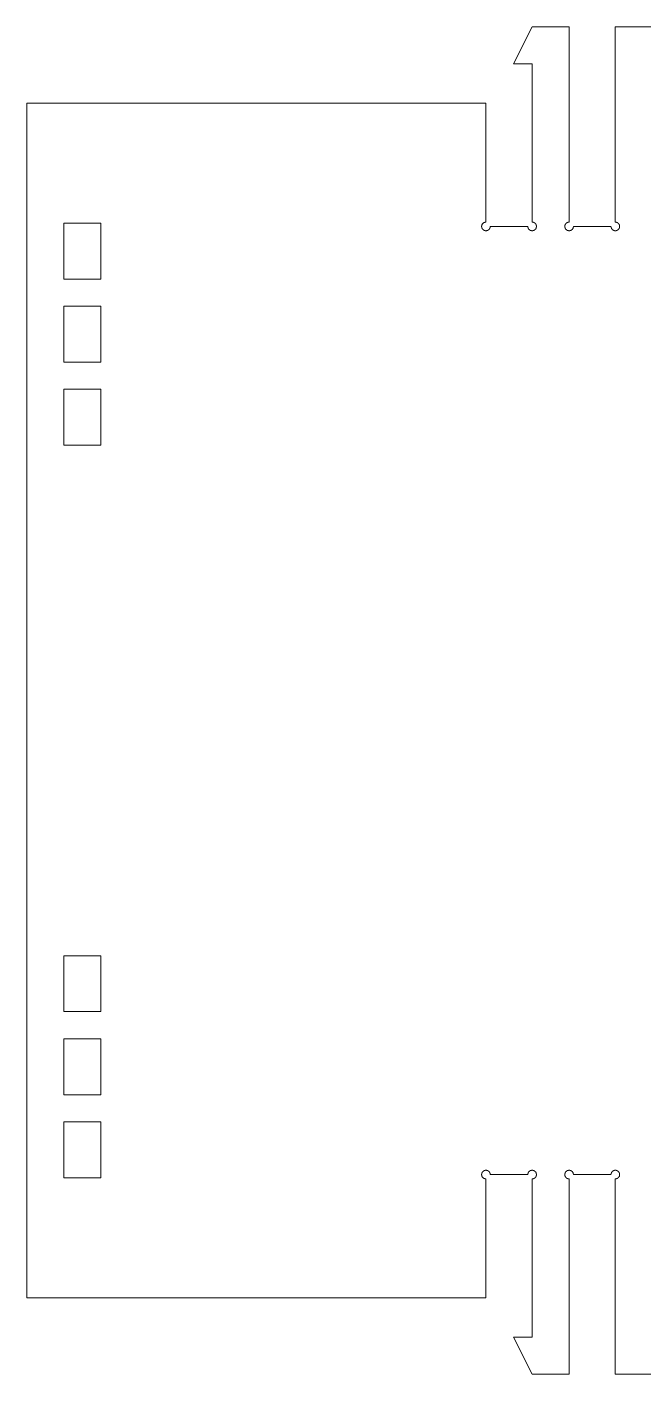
# Model space of a CAD drawing. Header units: millimetres. Extents: x 555 to 783, y 300 to 593.
# Drawn here: x 619.1 to 669.1, y 483.6 to 593 of the extents above; entities that cross this region are included whole.
import ezdxf

# ---------------------------------------------------------------- set-up
doc = ezdxf.new("R2010")
doc.units = ezdxf.units.MM
doc.header["$MEASUREMENT"] = 0
doc.layers.add('2d laser', color=18, linetype='Continuous', true_color=0x000000)

msp = doc.modelspace()

# ---------------------------------------------------------------- linework, layer by layer
at = {"layer": '2d laser', "lineweight": 0}
for points in [[(660.08, 593.04), (658.58, 590.04)], [(663.08, 593.04), (660.08, 593.04)], [(663.08, 586.84), (663.08, 593.04)], [(671.33, 593.04), (666.83, 593.04)], [(666.83, 593.04), (666.83, 586.84)], [(658.58, 590.04), (660.08, 590.04)], [(660.08, 590.04), (660.08, 586.84)], [(656.33, 586.84), (619.08, 586.84)], [(619.08, 586.84), (619.08, 489.84)], [(656.33, 577.19), (656.33, 586.84)], [(660.08, 586.84), (660.08, 577.19)], [(663.08, 577.19), (663.08, 586.84)], [(666.83, 586.84), (666.83, 577.19)], [(622.08, 572.57), (622.08, 577.11)], [(622.08, 577.11), (625.08, 577.11)], [(625.08, 577.11), (625.08, 572.57)], [(656.68, 576.84), (656.68, 576.83), (656.68, 576.82), (656.68, 576.82), (656.68, 576.81), (656.68, 576.8), (656.68, 576.8), (656.68, 576.79), (656.68, 576.78), (656.68, 576.78), (656.68, 576.77), (656.67, 576.77), (656.67, 576.76), (656.67, 576.75), (656.67, 576.75), (656.67, 576.74), (656.67, 576.73), (656.66, 576.73), (656.66, 576.72), (656.66, 576.72), (656.66, 576.71), (656.66, 576.7), (656.65, 576.7), (656.65, 576.69), (656.65, 576.69), (656.64, 576.68), (656.64, 576.67), (656.64, 576.67), (656.63, 576.66), (656.63, 576.66), (656.63, 576.65), (656.62, 576.65), (656.62, 576.64), (656.62, 576.63), (656.61, 576.63), (656.61, 576.62), (656.6, 576.62), (656.6, 576.61), (656.6, 576.61), (656.59, 576.6), (656.59, 576.6), (656.58, 576.59), (656.58, 576.59), (656.57, 576.58), (656.57, 576.58), (656.56, 576.58), (656.56, 576.57), (656.55, 576.57), (656.55, 576.56), (656.54, 576.56), (656.54, 576.56), (656.53, 576.55), (656.53, 576.55), (656.52, 576.55), (656.52, 576.54), (656.51, 576.54), (656.51, 576.54), (656.5, 576.53), (656.49, 576.53), (656.49, 576.53), (656.48, 576.52), (656.48, 576.52), (656.47, 576.52), (656.46, 576.51), (656.45, 576.51), (656.44, 576.51), (656.44, 576.51), (656.43, 576.5), (656.43, 576.5), (656.42, 576.5), (656.41, 576.5), (656.41, 576.5), (656.4, 576.5), (656.4, 576.5), (656.39, 576.49), (656.38, 576.49), (656.38, 576.49), (656.37, 576.49), (656.36, 576.49), (656.36, 576.49), (656.35, 576.49), (656.34, 576.49), (656.34, 576.49), (656.33, 576.49), (656.32, 576.49), (656.32, 576.49), (656.31, 576.49), (656.3, 576.49), (656.3, 576.49), (656.29, 576.49), (656.28, 576.49), (656.28, 576.49), (656.27, 576.5), (656.26, 576.5), (656.26, 576.5), (656.25, 576.5), (656.25, 576.5), (656.24, 576.5), (656.23, 576.5), (656.23, 576.51), (656.22, 576.51), (656.21, 576.51), (656.21, 576.51), (656.2, 576.52), (656.2, 576.52), (656.19, 576.52), (656.18, 576.52), (656.18, 576.53), (656.17, 576.53), (656.17, 576.53), (656.16, 576.54), (656.15, 576.54), (656.15, 576.54), (656.14, 576.55), (656.14, 576.55), (656.13, 576.55), (656.13, 576.56), (656.12, 576.56), (656.12, 576.56), (656.11, 576.57), (656.11, 576.57), (656.1, 576.58), (656.1, 576.58), (656.09, 576.58), (656.09, 576.59), (656.08, 576.6), (656.07, 576.61), (656.07, 576.61), (656.06, 576.62), (656.06, 576.62), (656.06, 576.62), (656.05, 576.63), (656.05, 576.63), (656.05, 576.64), (656.04, 576.65), (656.04, 576.65), (656.03, 576.66), (656.03, 576.66), (656.03, 576.67), (656.03, 576.67), (656.02, 576.68), (656.02, 576.68), (656.02, 576.69), (656.01, 576.7), (656.01, 576.7), (656.01, 576.71), (656.01, 576.71), (656, 576.72), (656, 576.73), (656, 576.73), (656, 576.74), (656, 576.75), (655.99, 576.75), (655.99, 576.76), (655.99, 576.77), (655.99, 576.77), (655.99, 576.78), (655.99, 576.78), (655.99, 576.79), (655.99, 576.8), (655.98, 576.8), (655.98, 576.81), (655.98, 576.82), (655.98, 576.82), (655.98, 576.83), (655.98, 576.84), (655.98, 576.84), (655.98, 576.85), (655.98, 576.86), (655.98, 576.86), (655.98, 576.87), (655.98, 576.88), (655.99, 576.88), (655.99, 576.89), (655.99, 576.9), (655.99, 576.9), (655.99, 576.91), (655.99, 576.91), (655.99, 576.92), (655.99, 576.93), (656, 576.93), (656, 576.94), (656, 576.94), (656, 576.95), (656, 576.96), (656.01, 576.96), (656.01, 576.97), (656.01, 576.98), (656.02, 576.99), (656.02, 577), (656.02, 577), (656.03, 577.01), (656.03, 577.01), (656.03, 577.02), (656.03, 577.02), (656.04, 577.03), (656.04, 577.03), (656.05, 577.04), (656.05, 577.04), (656.05, 577.05), (656.06, 577.06), (656.06, 577.06), (656.07, 577.07), (656.07, 577.07), (656.07, 577.07), (656.08, 577.08), (656.08, 577.08), (656.09, 577.09), (656.09, 577.09), (656.1, 577.1), (656.1, 577.1), (656.11, 577.11), (656.11, 577.11), (656.12, 577.12), (656.12, 577.12), (656.13, 577.12), (656.13, 577.13), (656.14, 577.13), (656.14, 577.13), (656.15, 577.14), (656.16, 577.14), (656.16, 577.14), (656.17, 577.15), (656.17, 577.15), (656.18, 577.15), (656.18, 577.16), (656.19, 577.16), (656.2, 577.16), (656.2, 577.16), (656.21, 577.17), (656.21, 577.17), (656.22, 577.17), (656.23, 577.17), (656.23, 577.18), (656.24, 577.18), (656.25, 577.18), (656.25, 577.18), (656.26, 577.18), (656.26, 577.18), (656.27, 577.18), (656.28, 577.19), (656.28, 577.19), (656.29, 577.19), (656.3, 577.19), (656.3, 577.19), (656.31, 577.19), (656.31, 577.19), (656.32, 577.19), (656.33, 577.19)], [(659.73, 576.84), (656.68, 576.84)], [(660.08, 577.19), (660.1, 577.19), (660.1, 577.19), (660.11, 577.19), (660.11, 577.19), (660.12, 577.19), (660.13, 577.19), (660.13, 577.19), (660.14, 577.19), (660.14, 577.18), (660.15, 577.18), (660.16, 577.18), (660.16, 577.18), (660.17, 577.18), (660.18, 577.18), (660.18, 577.18), (660.19, 577.17), (660.19, 577.17), (660.2, 577.17), (660.21, 577.17), (660.21, 577.16), (660.22, 577.16), (660.23, 577.16), (660.23, 577.16), (660.24, 577.15), (660.24, 577.15), (660.25, 577.15), (660.25, 577.14), (660.26, 577.14), (660.27, 577.14), (660.27, 577.13), (660.28, 577.13), (660.28, 577.13), (660.29, 577.12), (660.29, 577.12), (660.3, 577.12), (660.3, 577.11), (660.31, 577.11), (660.31, 577.1), (660.32, 577.1), (660.32, 577.09), (660.33, 577.09), (660.33, 577.08), (660.34, 577.08), (660.34, 577.07), (660.35, 577.07), (660.35, 577.07), (660.35, 577.06), (660.36, 577.06), (660.36, 577.05), (660.37, 577.04), (660.37, 577.04), (660.37, 577.03), (660.38, 577.03), (660.38, 577.02), (660.38, 577.02), (660.39, 577.01), (660.39, 577.01), (660.39, 577), (660.4, 577), (660.4, 576.99), (660.4, 576.98), (660.41, 576.97), (660.41, 576.96), (660.41, 576.96), (660.41, 576.95), (660.42, 576.94), (660.42, 576.94), (660.42, 576.93), (660.42, 576.93), (660.42, 576.92), (660.42, 576.91), (660.43, 576.91), (660.43, 576.9), (660.43, 576.9), (660.43, 576.89), (660.43, 576.88), (660.43, 576.88), (660.43, 576.87), (660.43, 576.86), (660.43, 576.86), (660.43, 576.85), (660.43, 576.84), (660.43, 576.84), (660.43, 576.83), (660.43, 576.82), (660.43, 576.82), (660.43, 576.81), (660.43, 576.8), (660.43, 576.8), (660.43, 576.79), (660.43, 576.78), (660.43, 576.78), (660.43, 576.77), (660.42, 576.77), (660.42, 576.76), (660.42, 576.75), (660.42, 576.75), (660.42, 576.74), (660.42, 576.73), (660.41, 576.73), (660.41, 576.72), (660.41, 576.71), (660.41, 576.71), (660.4, 576.7), (660.4, 576.7), (660.4, 576.69), (660.4, 576.68), (660.39, 576.68), (660.39, 576.67), (660.39, 576.67), (660.38, 576.66), (660.38, 576.66), (660.38, 576.65), (660.37, 576.65), (660.37, 576.64), (660.37, 576.63), (660.36, 576.63), (660.36, 576.62), (660.36, 576.62), (660.35, 576.62), (660.35, 576.61), (660.34, 576.61), (660.34, 576.6), (660.33, 576.59), (660.32, 576.58), (660.32, 576.58), (660.31, 576.58), (660.31, 576.57), (660.3, 576.57), (660.3, 576.56), (660.29, 576.56), (660.29, 576.56), (660.28, 576.55), (660.28, 576.55), (660.27, 576.55), (660.27, 576.54), (660.26, 576.54), (660.26, 576.54), (660.25, 576.53), (660.24, 576.53), (660.24, 576.53), (660.23, 576.52), (660.23, 576.52), (660.22, 576.52), (660.21, 576.52), (660.21, 576.51), (660.2, 576.51), (660.2, 576.51), (660.19, 576.51), (660.18, 576.5), (660.18, 576.5), (660.17, 576.5), (660.16, 576.5), (660.16, 576.5), (660.15, 576.5), (660.14, 576.5), (660.14, 576.49), (660.13, 576.49), (660.13, 576.49), (660.12, 576.49), (660.11, 576.49), (660.11, 576.49), (660.1, 576.49), (660.09, 576.49), (660.09, 576.49), (660.08, 576.49), (660.07, 576.49), (660.07, 576.49), (660.06, 576.49), (660.05, 576.49), (660.05, 576.49), (660.04, 576.49), (660.03, 576.49), (660.03, 576.49), (660.02, 576.5), (660.01, 576.5), (660.01, 576.5), (660, 576.5), (660, 576.5), (659.99, 576.5), (659.98, 576.5), (659.98, 576.51), (659.97, 576.51), (659.97, 576.51), (659.96, 576.51), (659.95, 576.52), (659.94, 576.52), (659.93, 576.52), (659.93, 576.53), (659.92, 576.53), (659.92, 576.53), (659.91, 576.54), (659.9, 576.54), (659.9, 576.54), (659.89, 576.55), (659.89, 576.55), (659.88, 576.55), (659.88, 576.56), (659.87, 576.56), (659.87, 576.56), (659.86, 576.57), (659.86, 576.57), (659.85, 576.58), (659.85, 576.58), (659.84, 576.58), (659.84, 576.59), (659.83, 576.59), (659.83, 576.6), (659.82, 576.6), (659.82, 576.61), (659.82, 576.61), (659.81, 576.62), (659.81, 576.62), (659.8, 576.63), (659.8, 576.63), (659.8, 576.64), (659.79, 576.65), (659.79, 576.65), (659.78, 576.66), (659.78, 576.66), (659.78, 576.67), (659.77, 576.67), (659.77, 576.68), (659.77, 576.69), (659.77, 576.69), (659.76, 576.7), (659.76, 576.7), (659.76, 576.71), (659.76, 576.72), (659.75, 576.72), (659.75, 576.73), (659.75, 576.73), (659.75, 576.74), (659.75, 576.75), (659.74, 576.75), (659.74, 576.76), (659.74, 576.77), (659.74, 576.77), (659.74, 576.78), (659.74, 576.78), (659.74, 576.79), (659.74, 576.8), (659.73, 576.8), (659.73, 576.81), (659.73, 576.82), (659.73, 576.82), (659.73, 576.83), (659.73, 576.84)], [(663.43, 576.84), (663.43, 576.83), (663.43, 576.82), (663.43, 576.82), (663.43, 576.81), (663.43, 576.8), (663.43, 576.8), (663.43, 576.79), (663.43, 576.78), (663.43, 576.78), (663.43, 576.77), (663.42, 576.77), (663.42, 576.76), (663.42, 576.75), (663.42, 576.75), (663.42, 576.74), (663.42, 576.73), (663.41, 576.73), (663.41, 576.72), (663.41, 576.72), (663.41, 576.71), (663.41, 576.7), (663.4, 576.7), (663.4, 576.69), (663.4, 576.69), (663.39, 576.68), (663.39, 576.67), (663.39, 576.67), (663.38, 576.66), (663.38, 576.66), (663.38, 576.65), (663.37, 576.65), (663.37, 576.64), (663.37, 576.63), (663.36, 576.63), (663.36, 576.62), (663.35, 576.62), (663.35, 576.61), (663.35, 576.61), (663.34, 576.6), (663.34, 576.6), (663.33, 576.59), (663.33, 576.59), (663.32, 576.58), (663.32, 576.58), (663.31, 576.58), (663.31, 576.57), (663.3, 576.57), (663.3, 576.56), (663.29, 576.56), (663.29, 576.56), (663.28, 576.55), (663.28, 576.55), (663.27, 576.55), (663.27, 576.54), (663.26, 576.54), (663.26, 576.54), (663.25, 576.53), (663.24, 576.53), (663.24, 576.53), (663.23, 576.52), (663.23, 576.52), (663.22, 576.52), (663.21, 576.51), (663.2, 576.51), (663.19, 576.51), (663.19, 576.51), (663.18, 576.5), (663.18, 576.5), (663.17, 576.5), (663.16, 576.5), (663.16, 576.5), (663.15, 576.5), (663.15, 576.5), (663.14, 576.49), (663.13, 576.49), (663.13, 576.49), (663.12, 576.49), (663.11, 576.49), (663.11, 576.49), (663.1, 576.49), (663.09, 576.49), (663.09, 576.49), (663.08, 576.49), (663.07, 576.49), (663.07, 576.49), (663.06, 576.49), (663.05, 576.49), (663.05, 576.49), (663.04, 576.49), (663.03, 576.49), (663.03, 576.49), (663.02, 576.5), (663.01, 576.5), (663.01, 576.5), (663, 576.5), (663, 576.5), (662.99, 576.5), (662.98, 576.5), (662.98, 576.51), (662.97, 576.51), (662.96, 576.51), (662.96, 576.51), (662.95, 576.52), (662.95, 576.52), (662.94, 576.52), (662.93, 576.52), (662.93, 576.53), (662.92, 576.53), (662.92, 576.53), (662.91, 576.54), (662.9, 576.54), (662.9, 576.54), (662.89, 576.55), (662.89, 576.55), (662.88, 576.55), (662.88, 576.56), (662.87, 576.56), (662.87, 576.56), (662.86, 576.57), (662.86, 576.57), (662.85, 576.58), (662.85, 576.58), (662.84, 576.58), (662.84, 576.59), (662.83, 576.6), (662.82, 576.61), (662.82, 576.61), (662.81, 576.62), (662.81, 576.62), (662.81, 576.62), (662.8, 576.63), (662.8, 576.63), (662.8, 576.64), (662.79, 576.65), (662.79, 576.65), (662.78, 576.66), (662.78, 576.66), (662.78, 576.67), (662.78, 576.67), (662.77, 576.68), (662.77, 576.68), (662.77, 576.69), (662.76, 576.7), (662.76, 576.7), (662.76, 576.71), (662.76, 576.71), (662.75, 576.72), (662.75, 576.73), (662.75, 576.73), (662.75, 576.74), (662.75, 576.75), (662.74, 576.75), (662.74, 576.76), (662.74, 576.77), (662.74, 576.77), (662.74, 576.78), (662.74, 576.78), (662.74, 576.79), (662.74, 576.8), (662.73, 576.8), (662.73, 576.81), (662.73, 576.82), (662.73, 576.82), (662.73, 576.83), (662.73, 576.84), (662.73, 576.84), (662.73, 576.85), (662.73, 576.86), (662.73, 576.86), (662.73, 576.87), (662.73, 576.88), (662.74, 576.88), (662.74, 576.89), (662.74, 576.9), (662.74, 576.9), (662.74, 576.91), (662.74, 576.91), (662.74, 576.92), (662.74, 576.93), (662.75, 576.93), (662.75, 576.94), (662.75, 576.94), (662.75, 576.95), (662.75, 576.96), (662.76, 576.96), (662.76, 576.97), (662.76, 576.98), (662.77, 576.99), (662.77, 577), (662.77, 577), (662.78, 577.01), (662.78, 577.01), (662.78, 577.02), (662.78, 577.02), (662.79, 577.03), (662.79, 577.03), (662.8, 577.04), (662.8, 577.04), (662.8, 577.05), (662.81, 577.06), (662.81, 577.06), (662.82, 577.07), (662.82, 577.07), (662.82, 577.07), (662.83, 577.08), (662.83, 577.08), (662.84, 577.09), (662.84, 577.09), (662.85, 577.1), (662.85, 577.1), (662.86, 577.11), (662.86, 577.11), (662.87, 577.12), (662.87, 577.12), (662.88, 577.12), (662.88, 577.13), (662.89, 577.13), (662.89, 577.13), (662.9, 577.14), (662.91, 577.14), (662.91, 577.14), (662.92, 577.15), (662.92, 577.15), (662.93, 577.15), (662.93, 577.16), (662.94, 577.16), (662.95, 577.16), (662.95, 577.16), (662.96, 577.17), (662.96, 577.17), (662.97, 577.17), (662.98, 577.17), (662.98, 577.18), (662.99, 577.18), (663, 577.18), (663, 577.18), (663.01, 577.18), (663.01, 577.18), (663.02, 577.18), (663.03, 577.19), (663.03, 577.19), (663.04, 577.19), (663.05, 577.19), (663.05, 577.19), (663.06, 577.19), (663.06, 577.19), (663.07, 577.19), (663.08, 577.19)], [(666.48, 576.84), (663.43, 576.84)], [(666.83, 577.19), (666.85, 577.19), (666.85, 577.19), (666.86, 577.19), (666.86, 577.19), (666.87, 577.19), (666.88, 577.19), (666.88, 577.19), (666.89, 577.19), (666.89, 577.18), (666.9, 577.18), (666.91, 577.18), (666.91, 577.18), (666.92, 577.18), (666.93, 577.18), (666.93, 577.18), (666.94, 577.17), (666.94, 577.17), (666.95, 577.17), (666.96, 577.17), (666.96, 577.16), (666.97, 577.16), (666.98, 577.16), (666.98, 577.16), (666.99, 577.15), (666.99, 577.15), (667, 577.15), (667, 577.14), (667.01, 577.14), (667.02, 577.14), (667.02, 577.13), (667.03, 577.13), (667.03, 577.13), (667.04, 577.12), (667.04, 577.12), (667.05, 577.12), (667.05, 577.11), (667.06, 577.11), (667.06, 577.1), (667.07, 577.1), (667.07, 577.09), (667.08, 577.09), (667.08, 577.08), (667.09, 577.08), (667.09, 577.07), (667.1, 577.07), (667.1, 577.07), (667.1, 577.06), (667.11, 577.06), (667.11, 577.05), (667.12, 577.04), (667.12, 577.04), (667.12, 577.03), (667.13, 577.03), (667.13, 577.02), (667.13, 577.02), (667.14, 577.01), (667.14, 577.01), (667.14, 577), (667.15, 577), (667.15, 576.99), (667.15, 576.98), (667.16, 576.97), (667.16, 576.96), (667.16, 576.96), (667.16, 576.95), (667.17, 576.94), (667.17, 576.94), (667.17, 576.93), (667.17, 576.93), (667.17, 576.92), (667.17, 576.91), (667.18, 576.91), (667.18, 576.9), (667.18, 576.9), (667.18, 576.89), (667.18, 576.88), (667.18, 576.88), (667.18, 576.87), (667.18, 576.86), (667.18, 576.86), (667.18, 576.85), (667.18, 576.84), (667.18, 576.84), (667.18, 576.83), (667.18, 576.82), (667.18, 576.82), (667.18, 576.81), (667.18, 576.8), (667.18, 576.8), (667.18, 576.79), (667.18, 576.78), (667.18, 576.78), (667.18, 576.77), (667.17, 576.77), (667.17, 576.76), (667.17, 576.75), (667.17, 576.75), (667.17, 576.74), (667.17, 576.73), (667.16, 576.73), (667.16, 576.72), (667.16, 576.71), (667.16, 576.71), (667.15, 576.7), (667.15, 576.7), (667.15, 576.69), (667.15, 576.68), (667.14, 576.68), (667.14, 576.67), (667.14, 576.67), (667.13, 576.66), (667.13, 576.66), (667.13, 576.65), (667.12, 576.65), (667.12, 576.64), (667.12, 576.63), (667.11, 576.63), (667.11, 576.62), (667.11, 576.62), (667.1, 576.62), (667.1, 576.61), (667.09, 576.61), (667.09, 576.6), (667.08, 576.59), (667.07, 576.58), (667.07, 576.58), (667.06, 576.58), (667.06, 576.57), (667.05, 576.57), (667.05, 576.56), (667.04, 576.56), (667.04, 576.56), (667.03, 576.55), (667.03, 576.55), (667.02, 576.55), (667.02, 576.54), (667.01, 576.54), (667.01, 576.54), (667, 576.53), (666.99, 576.53), (666.99, 576.53), (666.98, 576.52), (666.98, 576.52), (666.97, 576.52), (666.96, 576.52), (666.96, 576.51), (666.95, 576.51), (666.95, 576.51), (666.94, 576.51), (666.93, 576.5), (666.93, 576.5), (666.92, 576.5), (666.91, 576.5), (666.91, 576.5), (666.9, 576.5), (666.89, 576.5), (666.89, 576.49), (666.88, 576.49), (666.88, 576.49), (666.87, 576.49), (666.86, 576.49), (666.86, 576.49), (666.85, 576.49), (666.84, 576.49), (666.84, 576.49), (666.83, 576.49), (666.82, 576.49), (666.82, 576.49), (666.81, 576.49), (666.8, 576.49), (666.8, 576.49), (666.79, 576.49), (666.78, 576.49), (666.78, 576.49), (666.77, 576.5), (666.76, 576.5), (666.76, 576.5), (666.75, 576.5), (666.75, 576.5), (666.74, 576.5), (666.73, 576.5), (666.73, 576.51), (666.72, 576.51), (666.72, 576.51), (666.71, 576.51), (666.7, 576.52), (666.69, 576.52), (666.68, 576.52), (666.68, 576.53), (666.67, 576.53), (666.67, 576.53), (666.66, 576.54), (666.65, 576.54), (666.65, 576.54), (666.64, 576.55), (666.64, 576.55), (666.63, 576.55), (666.63, 576.56), (666.62, 576.56), (666.62, 576.56), (666.61, 576.57), (666.61, 576.57), (666.6, 576.58), (666.6, 576.58), (666.59, 576.58), (666.59, 576.59), (666.58, 576.59), (666.58, 576.6), (666.57, 576.6), (666.57, 576.61), (666.57, 576.61), (666.56, 576.62), (666.56, 576.62), (666.55, 576.63), (666.55, 576.63), (666.55, 576.64), (666.54, 576.65), (666.54, 576.65), (666.53, 576.66), (666.53, 576.66), (666.53, 576.67), (666.52, 576.67), (666.52, 576.68), (666.52, 576.69), (666.52, 576.69), (666.51, 576.7), (666.51, 576.7), (666.51, 576.71), (666.51, 576.72), (666.5, 576.72), (666.5, 576.73), (666.5, 576.73), (666.5, 576.74), (666.5, 576.75), (666.49, 576.75), (666.49, 576.76), (666.49, 576.77), (666.49, 576.77), (666.49, 576.78), (666.49, 576.78), (666.49, 576.79), (666.49, 576.8), (666.48, 576.8), (666.48, 576.81), (666.48, 576.82), (666.48, 576.82), (666.48, 576.83), (666.48, 576.84)], [(625.08, 572.57), (622.08, 572.57)], [(622.08, 570.36), (625.08, 570.36)], [(622.08, 565.82), (622.08, 570.36)], [(625.08, 570.36), (625.08, 565.82)], [(625.08, 565.82), (622.08, 565.82)], [(622.08, 563.61), (625.08, 563.61)], [(622.08, 559.07), (622.08, 563.61)], [(625.08, 563.61), (625.08, 559.07)], [(625.08, 559.07), (622.08, 559.07)], [(622.08, 513.07), (622.08, 517.61)], [(622.08, 517.61), (625.08, 517.61)], [(625.08, 517.61), (625.08, 513.07)], [(625.08, 513.07), (622.08, 513.07)], [(622.08, 506.32), (622.08, 510.86)], [(622.08, 510.86), (625.08, 510.86)], [(625.08, 510.86), (625.08, 506.32)], [(625.08, 506.32), (622.08, 506.32)], [(622.08, 504.11), (625.08, 504.11)], [(622.08, 499.57), (622.08, 504.11)], [(625.08, 504.11), (625.08, 499.57)], [(656.33, 499.49), (656.32, 499.49), (656.31, 499.49), (656.31, 499.49), (656.3, 499.49), (656.3, 499.49), (656.29, 499.49), (656.28, 499.49), (656.28, 499.49), (656.27, 499.5), (656.26, 499.5), (656.26, 499.5), (656.25, 499.5), (656.25, 499.5), (656.24, 499.5), (656.23, 499.5), (656.23, 499.51), (656.22, 499.51), (656.21, 499.51), (656.21, 499.51), (656.2, 499.51), (656.2, 499.52), (656.19, 499.52), (656.18, 499.52), (656.18, 499.53), (656.17, 499.53), (656.17, 499.53), (656.16, 499.53), (656.16, 499.54), (656.15, 499.54), (656.14, 499.55), (656.14, 499.55), (656.13, 499.55), (656.13, 499.56), (656.12, 499.56), (656.12, 499.56), (656.11, 499.57), (656.11, 499.57), (656.1, 499.58), (656.1, 499.58), (656.09, 499.59), (656.09, 499.59), (656.08, 499.6), (656.08, 499.6), (656.07, 499.6), (656.07, 499.61), (656.07, 499.61), (656.06, 499.62), (656.06, 499.62), (656.05, 499.63), (656.05, 499.63), (656.05, 499.64), (656.04, 499.65), (656.04, 499.65), (656.03, 499.66), (656.03, 499.66), (656.03, 499.67), (656.03, 499.67), (656.02, 499.68), (656.02, 499.68), (656.02, 499.69), (656.01, 499.69), (656.01, 499.71), (656.01, 499.72), (656, 499.72), (656, 499.73), (656, 499.73), (656, 499.74), (656, 499.75), (655.99, 499.75), (655.99, 499.76), (655.99, 499.77), (655.99, 499.77), (655.99, 499.78), (655.99, 499.78), (655.99, 499.79), (655.99, 499.8), (655.98, 499.8), (655.98, 499.81), (655.98, 499.82), (655.98, 499.82), (655.98, 499.83), (655.98, 499.84), (655.98, 499.84), (655.98, 499.85), (655.98, 499.86), (655.98, 499.86), (655.98, 499.87), (655.98, 499.88), (655.99, 499.88), (655.99, 499.89), (655.99, 499.9), (655.99, 499.9), (655.99, 499.91), (655.99, 499.91), (655.99, 499.92), (655.99, 499.93), (656, 499.93), (656, 499.94), (656, 499.95), (656, 499.95), (656, 499.96), (656.01, 499.97), (656.01, 499.97), (656.01, 499.98), (656.01, 499.98), (656.02, 499.99), (656.02, 500), (656.02, 500), (656.03, 500.01), (656.03, 500.01), (656.03, 500.02), (656.03, 500.02), (656.04, 500.03), (656.04, 500.03), (656.05, 500.04), (656.05, 500.04), (656.05, 500.05), (656.06, 500.05), (656.06, 500.06), (656.06, 500.06), (656.07, 500.07), (656.07, 500.07), (656.08, 500.08), (656.09, 500.09), (656.09, 500.1), (656.1, 500.1), (656.1, 500.1), (656.11, 500.11), (656.11, 500.11), (656.12, 500.12), (656.12, 500.12), (656.13, 500.12), (656.13, 500.13), (656.14, 500.13), (656.14, 500.13), (656.15, 500.14), (656.15, 500.14), (656.16, 500.14), (656.17, 500.15), (656.17, 500.15), (656.18, 500.15), (656.18, 500.16), (656.19, 500.16), (656.2, 500.16), (656.2, 500.16), (656.21, 500.17), (656.21, 500.17), (656.22, 500.17), (656.23, 500.17), (656.23, 500.18), (656.24, 500.18), (656.25, 500.18), (656.25, 500.18), (656.26, 500.18), (656.26, 500.18), (656.27, 500.18), (656.28, 500.19), (656.28, 500.19), (656.29, 500.19), (656.3, 500.19), (656.3, 500.19), (656.31, 500.19), (656.32, 500.19), (656.32, 500.19), (656.33, 500.19), (656.34, 500.19), (656.34, 500.19), (656.35, 500.19), (656.36, 500.19), (656.36, 500.19), (656.37, 500.19), (656.38, 500.19), (656.38, 500.19), (656.39, 500.19), (656.4, 500.18), (656.4, 500.18), (656.41, 500.18), (656.41, 500.18), (656.42, 500.18), (656.43, 500.18), (656.43, 500.18), (656.44, 500.17), (656.44, 500.17), (656.45, 500.17), (656.46, 500.17), (656.47, 500.16), (656.48, 500.16), (656.48, 500.16), (656.49, 500.15), (656.49, 500.15), (656.5, 500.15), (656.51, 500.14), (656.51, 500.14), (656.52, 500.14), (656.52, 500.13), (656.53, 500.13), (656.53, 500.13), (656.54, 500.12), (656.54, 500.12), (656.55, 500.12), (656.55, 500.11), (656.56, 500.11), (656.56, 500.1), (656.57, 500.1), (656.57, 500.09), (656.58, 500.09), (656.58, 500.09), (656.59, 500.08), (656.59, 500.08), (656.6, 500.07), (656.6, 500.07), (656.6, 500.06), (656.61, 500.06), (656.61, 500.05), (656.62, 500.05), (656.62, 500.04), (656.62, 500.03), (656.63, 500.03), (656.63, 500.02), (656.63, 500.02), (656.64, 500.01), (656.64, 500.01), (656.64, 500), (656.65, 499.99), (656.65, 499.99), (656.65, 499.98), (656.66, 499.98), (656.66, 499.97), (656.66, 499.96), (656.66, 499.96), (656.66, 499.95), (656.67, 499.95), (656.67, 499.94), (656.67, 499.93), (656.67, 499.93), (656.67, 499.92), (656.67, 499.91), (656.68, 499.91), (656.68, 499.9), (656.68, 499.9), (656.68, 499.89), (656.68, 499.88), (656.68, 499.88), (656.68, 499.87), (656.68, 499.86), (656.68, 499.86), (656.68, 499.85), (656.68, 499.84)], [(659.73, 499.84), (659.73, 499.85), (659.73, 499.86), (659.73, 499.86), (659.73, 499.87), (659.73, 499.88), (659.74, 499.88), (659.74, 499.89), (659.74, 499.9), (659.74, 499.9), (659.74, 499.91), (659.74, 499.91), (659.74, 499.92), (659.74, 499.93), (659.75, 499.93), (659.75, 499.94), (659.75, 499.95), (659.75, 499.95), (659.75, 499.96), (659.76, 499.96), (659.76, 499.97), (659.76, 499.98), (659.76, 499.98), (659.77, 499.99), (659.77, 499.99), (659.77, 500), (659.77, 500.01), (659.78, 500.01), (659.78, 500.02), (659.78, 500.02), (659.79, 500.03), (659.79, 500.03), (659.8, 500.04), (659.8, 500.05), (659.8, 500.05), (659.81, 500.06), (659.81, 500.06), (659.82, 500.07), (659.82, 500.07), (659.82, 500.08), (659.83, 500.08), (659.83, 500.09), (659.84, 500.09), (659.84, 500.09), (659.85, 500.1), (659.85, 500.1), (659.86, 500.11), (659.86, 500.11), (659.87, 500.12), (659.87, 500.12), (659.88, 500.12), (659.88, 500.13), (659.89, 500.13), (659.89, 500.13), (659.9, 500.14), (659.9, 500.14), (659.91, 500.14), (659.92, 500.15), (659.92, 500.15), (659.93, 500.15), (659.93, 500.16), (659.94, 500.16), (659.95, 500.16), (659.96, 500.17), (659.97, 500.17), (659.97, 500.17), (659.98, 500.17), (659.98, 500.18), (659.99, 500.18), (660, 500.18), (660, 500.18), (660.01, 500.18), (660.01, 500.18), (660.02, 500.18), (660.03, 500.19), (660.03, 500.19), (660.04, 500.19), (660.05, 500.19), (660.05, 500.19), (660.06, 500.19), (660.07, 500.19), (660.07, 500.19), (660.08, 500.19), (660.09, 500.19), (660.09, 500.19), (660.1, 500.19), (660.11, 500.19), (660.11, 500.19), (660.12, 500.19), (660.13, 500.19), (660.13, 500.19), (660.14, 500.19), (660.14, 500.18), (660.15, 500.18), (660.16, 500.18), (660.16, 500.18), (660.17, 500.18), (660.18, 500.18), (660.18, 500.18), (660.19, 500.17), (660.2, 500.17), (660.2, 500.17), (660.21, 500.17), (660.21, 500.16), (660.22, 500.16), (660.23, 500.16), (660.23, 500.16), (660.24, 500.15), (660.24, 500.15), (660.25, 500.15), (660.26, 500.14), (660.26, 500.14), (660.27, 500.14), (660.27, 500.13), (660.28, 500.13), (660.28, 500.13), (660.29, 500.12), (660.29, 500.12), (660.3, 500.12), (660.3, 500.11), (660.31, 500.11), (660.31, 500.1), (660.32, 500.1), (660.32, 500.1), (660.33, 500.09), (660.34, 500.08), (660.34, 500.07), (660.35, 500.07), (660.35, 500.06), (660.36, 500.06), (660.36, 500.05), (660.36, 500.05), (660.37, 500.04), (660.37, 500.04), (660.37, 500.03), (660.38, 500.03), (660.38, 500.02), (660.38, 500.02), (660.39, 500.01), (660.39, 500.01), (660.39, 500), (660.4, 500), (660.4, 499.99), (660.4, 499.98), (660.4, 499.98), (660.41, 499.97), (660.41, 499.97), (660.41, 499.96), (660.41, 499.95), (660.42, 499.95), (660.42, 499.94), (660.42, 499.93), (660.42, 499.93), (660.42, 499.92), (660.42, 499.91), (660.43, 499.91), (660.43, 499.9), (660.43, 499.9), (660.43, 499.89), (660.43, 499.88), (660.43, 499.88), (660.43, 499.87), (660.43, 499.86), (660.43, 499.86), (660.43, 499.85), (660.43, 499.84), (660.43, 499.84), (660.43, 499.83), (660.43, 499.82), (660.43, 499.82), (660.43, 499.81), (660.43, 499.8), (660.43, 499.8), (660.43, 499.79), (660.43, 499.78), (660.43, 499.78), (660.43, 499.77), (660.42, 499.77), (660.42, 499.76), (660.42, 499.75), (660.42, 499.75), (660.42, 499.74), (660.42, 499.73), (660.41, 499.73), (660.41, 499.72), (660.41, 499.72), (660.41, 499.71), (660.4, 499.69), (660.4, 499.69), (660.4, 499.68), (660.39, 499.68), (660.39, 499.67), (660.39, 499.67), (660.38, 499.66), (660.38, 499.66), (660.38, 499.65), (660.37, 499.65), (660.37, 499.64), (660.37, 499.63), (660.36, 499.63), (660.36, 499.62), (660.35, 499.62), (660.35, 499.61), (660.35, 499.61), (660.34, 499.6), (660.34, 499.6), (660.33, 499.6), (660.33, 499.59), (660.32, 499.59), (660.32, 499.58), (660.31, 499.58), (660.31, 499.57), (660.3, 499.57), (660.3, 499.56), (660.29, 499.56), (660.29, 499.56), (660.28, 499.55), (660.28, 499.55), (660.27, 499.55), (660.27, 499.54), (660.26, 499.54), (660.25, 499.53), (660.25, 499.53), (660.24, 499.53), (660.24, 499.53), (660.23, 499.52), (660.23, 499.52), (660.22, 499.52), (660.21, 499.51), (660.21, 499.51), (660.2, 499.51), (660.19, 499.51), (660.19, 499.51), (660.18, 499.5), (660.18, 499.5), (660.17, 499.5), (660.16, 499.5), (660.16, 499.5), (660.15, 499.5), (660.14, 499.5), (660.14, 499.49), (660.13, 499.49), (660.13, 499.49), (660.12, 499.49), (660.11, 499.49), (660.11, 499.49), (660.1, 499.49), (660.1, 499.49), (660.08, 499.49)], [(663.08, 499.49), (663.07, 499.49), (663.06, 499.49), (663.06, 499.49), (663.05, 499.49), (663.05, 499.49), (663.04, 499.49), (663.03, 499.49), (663.03, 499.49), (663.02, 499.5), (663.01, 499.5), (663.01, 499.5), (663, 499.5), (663, 499.5), (662.99, 499.5), (662.98, 499.5), (662.98, 499.51), (662.97, 499.51), (662.96, 499.51), (662.96, 499.51), (662.95, 499.51), (662.95, 499.52), (662.94, 499.52), (662.93, 499.52), (662.93, 499.53), (662.92, 499.53), (662.92, 499.53), (662.91, 499.53), (662.91, 499.54), (662.9, 499.54), (662.89, 499.55), (662.89, 499.55), (662.88, 499.55), (662.88, 499.56), (662.87, 499.56), (662.87, 499.56), (662.86, 499.57), (662.86, 499.57), (662.85, 499.58), (662.85, 499.58), (662.84, 499.59), (662.84, 499.59), (662.83, 499.6), (662.83, 499.6), (662.82, 499.6), (662.82, 499.61), (662.82, 499.61), (662.81, 499.62), (662.81, 499.62), (662.8, 499.63), (662.8, 499.63), (662.8, 499.64), (662.79, 499.65), (662.79, 499.65), (662.78, 499.66), (662.78, 499.66), (662.78, 499.67), (662.78, 499.67), (662.77, 499.68), (662.77, 499.68), (662.77, 499.69), (662.76, 499.69), (662.76, 499.71), (662.76, 499.72), (662.75, 499.72), (662.75, 499.73), (662.75, 499.73), (662.75, 499.74), (662.75, 499.75), (662.74, 499.75), (662.74, 499.76), (662.74, 499.77), (662.74, 499.77), (662.74, 499.78), (662.74, 499.78), (662.74, 499.79), (662.74, 499.8), (662.73, 499.8), (662.73, 499.81), (662.73, 499.82), (662.73, 499.82), (662.73, 499.83), (662.73, 499.84), (662.73, 499.84), (662.73, 499.85), (662.73, 499.86), (662.73, 499.86), (662.73, 499.87), (662.73, 499.88), (662.74, 499.88), (662.74, 499.89), (662.74, 499.9), (662.74, 499.9), (662.74, 499.91), (662.74, 499.91), (662.74, 499.92), (662.74, 499.93), (662.75, 499.93), (662.75, 499.94), (662.75, 499.95), (662.75, 499.95), (662.75, 499.96), (662.76, 499.97), (662.76, 499.97), (662.76, 499.98), (662.76, 499.98), (662.77, 499.99), (662.77, 500), (662.77, 500), (662.78, 500.01), (662.78, 500.01), (662.78, 500.02), (662.78, 500.02), (662.79, 500.03), (662.79, 500.03), (662.8, 500.04), (662.8, 500.04), (662.8, 500.05), (662.81, 500.05), (662.81, 500.06), (662.81, 500.06), (662.82, 500.07), (662.82, 500.07), (662.83, 500.08), (662.84, 500.09), (662.84, 500.1), (662.85, 500.1), (662.85, 500.1), (662.86, 500.11), (662.86, 500.11), (662.87, 500.12), (662.87, 500.12), (662.88, 500.12), (662.88, 500.13), (662.89, 500.13), (662.89, 500.13), (662.9, 500.14), (662.9, 500.14), (662.91, 500.14), (662.92, 500.15), (662.92, 500.15), (662.93, 500.15), (662.93, 500.16), (662.94, 500.16), (662.95, 500.16), (662.95, 500.16), (662.96, 500.17), (662.96, 500.17), (662.97, 500.17), (662.98, 500.17), (662.98, 500.18), (662.99, 500.18), (663, 500.18), (663, 500.18), (663.01, 500.18), (663.01, 500.18), (663.02, 500.18), (663.03, 500.19), (663.03, 500.19), (663.04, 500.19), (663.05, 500.19), (663.05, 500.19), (663.06, 500.19), (663.07, 500.19), (663.07, 500.19), (663.08, 500.19), (663.09, 500.19), (663.09, 500.19), (663.1, 500.19), (663.11, 500.19), (663.11, 500.19), (663.12, 500.19), (663.13, 500.19), (663.13, 500.19), (663.14, 500.19), (663.15, 500.18), (663.15, 500.18), (663.16, 500.18), (663.16, 500.18), (663.17, 500.18), (663.18, 500.18), (663.18, 500.18), (663.19, 500.17), (663.19, 500.17), (663.2, 500.17), (663.21, 500.17), (663.22, 500.16), (663.23, 500.16), (663.23, 500.16), (663.24, 500.15), (663.24, 500.15), (663.25, 500.15), (663.26, 500.14), (663.26, 500.14), (663.27, 500.14), (663.27, 500.13), (663.28, 500.13), (663.28, 500.13), (663.29, 500.12), (663.29, 500.12), (663.3, 500.12), (663.3, 500.11), (663.31, 500.11), (663.31, 500.1), (663.32, 500.1), (663.32, 500.09), (663.33, 500.09), (663.33, 500.09), (663.34, 500.08), (663.34, 500.08), (663.35, 500.07), (663.35, 500.07), (663.35, 500.06), (663.36, 500.06), (663.36, 500.05), (663.37, 500.05), (663.37, 500.04), (663.37, 500.03), (663.38, 500.03), (663.38, 500.02), (663.38, 500.02), (663.39, 500.01), (663.39, 500.01), (663.39, 500), (663.4, 499.99), (663.4, 499.99), (663.4, 499.98), (663.41, 499.98), (663.41, 499.97), (663.41, 499.96), (663.41, 499.96), (663.41, 499.95), (663.42, 499.95), (663.42, 499.94), (663.42, 499.93), (663.42, 499.93), (663.42, 499.92), (663.42, 499.91), (663.43, 499.91), (663.43, 499.9), (663.43, 499.9), (663.43, 499.89), (663.43, 499.88), (663.43, 499.88), (663.43, 499.87), (663.43, 499.86), (663.43, 499.86), (663.43, 499.85), (663.43, 499.84)], [(666.48, 499.84), (666.48, 499.85), (666.48, 499.86), (666.48, 499.86), (666.48, 499.87), (666.48, 499.88), (666.49, 499.88), (666.49, 499.89), (666.49, 499.9), (666.49, 499.9), (666.49, 499.91), (666.49, 499.91), (666.49, 499.92), (666.49, 499.93), (666.5, 499.93), (666.5, 499.94), (666.5, 499.95), (666.5, 499.95), (666.5, 499.96), (666.51, 499.96), (666.51, 499.97), (666.51, 499.98), (666.51, 499.98), (666.52, 499.99), (666.52, 499.99), (666.52, 500), (666.52, 500.01), (666.53, 500.01), (666.53, 500.02), (666.53, 500.02), (666.54, 500.03), (666.54, 500.03), (666.55, 500.04), (666.55, 500.05), (666.55, 500.05), (666.56, 500.06), (666.56, 500.06), (666.57, 500.07), (666.57, 500.07), (666.57, 500.08), (666.58, 500.08), (666.58, 500.09), (666.59, 500.09), (666.59, 500.09), (666.6, 500.1), (666.6, 500.1), (666.61, 500.11), (666.61, 500.11), (666.62, 500.12), (666.62, 500.12), (666.63, 500.12), (666.63, 500.13), (666.64, 500.13), (666.64, 500.13), (666.65, 500.14), (666.65, 500.14), (666.66, 500.14), (666.67, 500.15), (666.67, 500.15), (666.68, 500.15), (666.68, 500.16), (666.69, 500.16), (666.7, 500.16), (666.71, 500.17), (666.72, 500.17), (666.72, 500.17), (666.73, 500.17), (666.73, 500.18), (666.74, 500.18), (666.75, 500.18), (666.75, 500.18), (666.76, 500.18), (666.76, 500.18), (666.77, 500.18), (666.78, 500.19), (666.78, 500.19), (666.79, 500.19), (666.8, 500.19), (666.8, 500.19), (666.81, 500.19), (666.82, 500.19), (666.82, 500.19), (666.83, 500.19), (666.84, 500.19), (666.84, 500.19), (666.85, 500.19), (666.86, 500.19), (666.86, 500.19), (666.87, 500.19), (666.88, 500.19), (666.88, 500.19), (666.89, 500.19), (666.89, 500.18), (666.9, 500.18), (666.91, 500.18), (666.91, 500.18), (666.92, 500.18), (666.93, 500.18), (666.93, 500.18), (666.94, 500.17), (666.95, 500.17), (666.95, 500.17), (666.96, 500.17), (666.96, 500.16), (666.97, 500.16), (666.98, 500.16), (666.98, 500.16), (666.99, 500.15), (666.99, 500.15), (667, 500.15), (667.01, 500.14), (667.01, 500.14), (667.02, 500.14), (667.02, 500.13), (667.03, 500.13), (667.03, 500.13), (667.04, 500.12), (667.04, 500.12), (667.05, 500.12), (667.05, 500.11), (667.06, 500.11), (667.06, 500.1), (667.07, 500.1), (667.07, 500.1), (667.08, 500.09), (667.09, 500.08), (667.09, 500.07), (667.1, 500.07), (667.1, 500.06), (667.11, 500.06), (667.11, 500.05), (667.11, 500.05), (667.12, 500.04), (667.12, 500.04), (667.12, 500.03), (667.13, 500.03), (667.13, 500.02), (667.13, 500.02), (667.14, 500.01), (667.14, 500.01), (667.14, 500), (667.15, 500), (667.15, 499.99), (667.15, 499.98), (667.15, 499.98), (667.16, 499.97), (667.16, 499.97), (667.16, 499.96), (667.16, 499.95), (667.17, 499.95), (667.17, 499.94), (667.17, 499.93), (667.17, 499.93), (667.17, 499.92), (667.17, 499.91), (667.18, 499.91), (667.18, 499.9), (667.18, 499.9), (667.18, 499.89), (667.18, 499.88), (667.18, 499.88), (667.18, 499.87), (667.18, 499.86), (667.18, 499.86), (667.18, 499.85), (667.18, 499.84), (667.18, 499.84), (667.18, 499.83), (667.18, 499.82), (667.18, 499.82), (667.18, 499.81), (667.18, 499.8), (667.18, 499.8), (667.18, 499.79), (667.18, 499.78), (667.18, 499.78), (667.18, 499.77), (667.17, 499.77), (667.17, 499.76), (667.17, 499.75), (667.17, 499.75), (667.17, 499.74), (667.17, 499.73), (667.16, 499.73), (667.16, 499.72), (667.16, 499.72), (667.16, 499.71), (667.15, 499.69), (667.15, 499.69), (667.15, 499.68), (667.14, 499.68), (667.14, 499.67), (667.14, 499.67), (667.13, 499.66), (667.13, 499.66), (667.13, 499.65), (667.12, 499.65), (667.12, 499.64), (667.12, 499.63), (667.11, 499.63), (667.11, 499.62), (667.1, 499.62), (667.1, 499.61), (667.1, 499.61), (667.09, 499.6), (667.09, 499.6), (667.08, 499.6), (667.08, 499.59), (667.07, 499.59), (667.07, 499.58), (667.06, 499.58), (667.06, 499.57), (667.05, 499.57), (667.05, 499.56), (667.04, 499.56), (667.04, 499.56), (667.03, 499.55), (667.03, 499.55), (667.02, 499.55), (667.02, 499.54), (667.01, 499.54), (667, 499.53), (667, 499.53), (666.99, 499.53), (666.99, 499.53), (666.98, 499.52), (666.98, 499.52), (666.97, 499.52), (666.96, 499.51), (666.96, 499.51), (666.95, 499.51), (666.94, 499.51), (666.94, 499.51), (666.93, 499.5), (666.93, 499.5), (666.92, 499.5), (666.91, 499.5), (666.91, 499.5), (666.9, 499.5), (666.89, 499.5), (666.89, 499.49), (666.88, 499.49), (666.88, 499.49), (666.87, 499.49), (666.86, 499.49), (666.86, 499.49), (666.85, 499.49), (666.85, 499.49), (666.83, 499.49)], [(625.08, 499.57), (622.08, 499.57)], [(656.33, 489.84), (656.33, 499.49)], [(656.68, 499.84), (659.73, 499.84)], [(660.08, 499.49), (660.08, 489.84)], [(663.08, 489.84), (663.08, 499.49)], [(663.43, 499.84), (666.48, 499.84)], [(666.83, 499.49), (666.83, 489.84)], [(619.08, 489.84), (656.33, 489.84)], [(660.08, 489.84), (660.08, 486.64)], [(663.08, 483.64), (663.08, 489.84)], [(666.83, 489.84), (666.83, 483.64)], [(660.08, 486.64), (658.58, 486.64)], [(658.58, 486.64), (660.08, 483.64)], [(660.08, 483.64), (663.08, 483.64)], [(666.83, 483.64), (671.33, 483.64)]]:
    msp.add_lwpolyline(points, dxfattribs=at)

doc.saveas('drawing.dxf')
